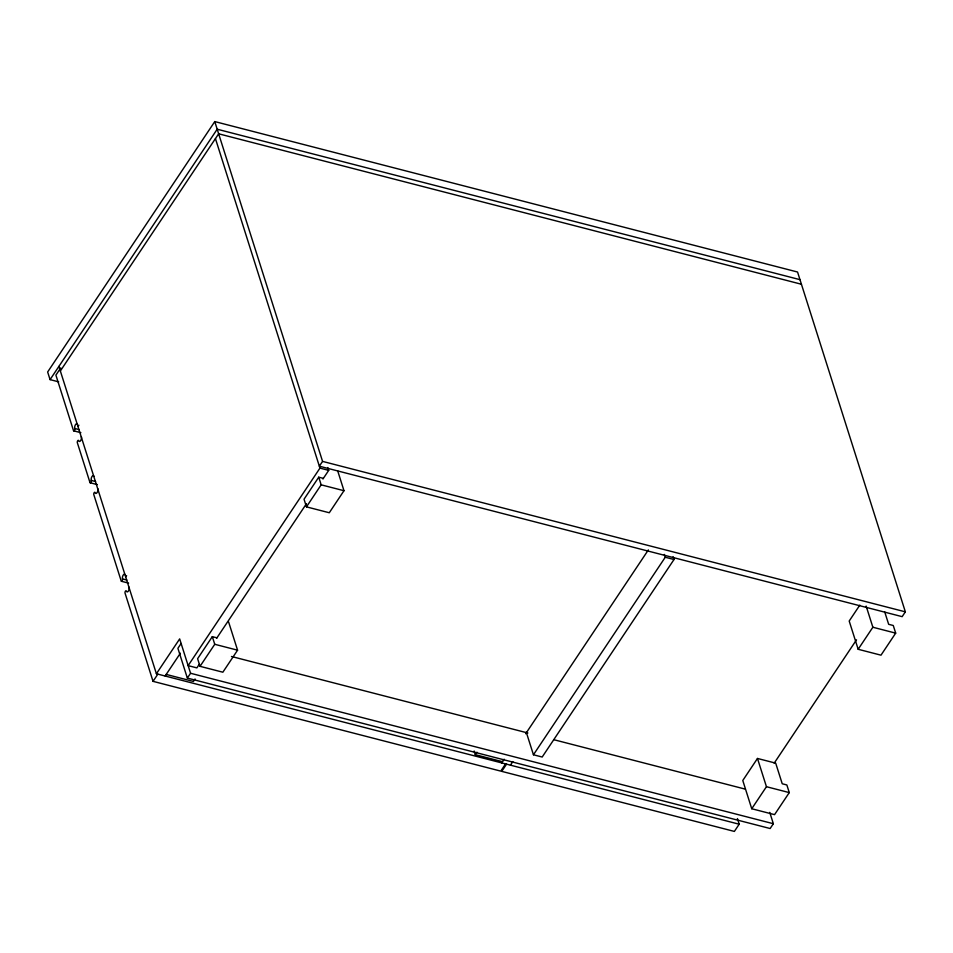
<?xml version="1.0" encoding="UTF-8"?>
<svg xmlns="http://www.w3.org/2000/svg" width="953" height="953" viewBox="0 0 953 953"><rect width="100%" height="100%" fill="white"/><g stroke="black" fill="none" stroke-linecap="round" stroke-linejoin="round"><path stroke-width="1.43" d="M214.77 121.579L322.567 461.395L319.35 466.196L902.146 616.651L905.35 611.838L797.554 272.022L214.77 121.579L47.65 371.992L50.068 379.628L58.705 381.855M50.068 379.628L217.189 129.215L799.972 279.658M60.718 367.929L55.905 375.137L73.464 430.506A1.418 0.667 -75.5 0 0 74.441 430.458A1.418 0.667 -75.5 0 0 74.799 428.493A2.835 1.322 -75.5 0 1 75.537 424.585A2.835 1.322 -75.5 0 1 77.479 424.49M60.349 370.991L218.642 133.801L801.425 284.244M78.086 426.396L78.885 425.193M125.808 576.839L126.606 575.636M506.555 764.163L501.743 771.37L734.37 831.421L739.183 824.214L156.399 673.759L179.664 638.903L190.564 673.271L187.348 678.083L770.143 828.526L773.348 823.714L769.75 812.373M505.578 763.901L500.766 771.12L153.04 681.347L157.853 674.14M181.118 643.489L177.901 648.302L187.348 678.083M165.143 676.022L180.379 653.186M215.438 138.602L319.958 468.114L188.134 665.635L196.878 667.886L199.356 664.193M216.939 637.843L212.316 636.652L197.616 658.69L200.035 666.326L222.859 672.21L237.571 650.184L228.601 621.928M323.353 478.382L318.743 477.191L304.031 499.229L306.461 506.865L329.285 512.75L343.985 490.712L337.719 470.937M216.653 638.26L306.461 503.696M322.936 479.014L328.702 470.365L327.808 467.542M200.035 666.326L214.747 644.288L212.316 636.652M306.461 506.865L321.161 484.827L318.743 477.191M195.055 678.965L193.399 681.443L166.203 674.414M502.505 761.697L475.309 754.681L476.953 752.215M501.695 762.9L504.149 759.231M525.675 733.739L648.362 549.905M510.439 765.164L512.845 761.554M673.104 556.671L674.009 559.506L542.186 757.027L533.442 754.776L665.265 557.243L664.36 554.42M757.48 758.457L742.78 780.495L751.738 808.74L774.563 814.636L789.275 792.598L786.856 784.962L782.234 783.771L775.694 763.15L757.48 758.457L766.45 786.713L751.738 808.74M859.82 605.119L849.194 621.034L858.165 649.279L880.989 655.176L895.689 633.137L893.271 625.502L888.661 624.31L884.729 611.945M774.181 763.174L856.521 639.797M858.165 649.279L872.865 627.241L866.146 606.06M322.567 461.395L905.35 611.838M319.958 468.114L328.702 470.365M665.265 557.243L674.009 559.506M321.161 484.827L343.985 490.712M872.865 627.241L895.689 633.137M74.799 428.493L79.111 429.612M73.703 430.839L80.886 432.698M93.954 476.417A2.835 1.322 -75.5 0 0 92.012 476.512A2.835 1.322 -75.5 0 0 91.274 480.419L95.586 481.539M90.178 482.766L97.361 484.624M125.2 574.921A2.835 1.322 -75.5 0 0 123.259 575.016A2.835 1.322 -75.5 0 0 122.52 578.936L126.832 580.043M121.424 581.282L128.607 583.129M214.747 644.288L237.571 650.184M766.45 786.713L789.275 792.598M231.472 656.486L527.902 733.012M553.812 739.695L745.198 789.108M190.564 673.271L773.348 823.714M737.396 818.567L739.183 824.214M526.294 732.261L533.442 754.776M474.141 751.012L475.309 754.681M58.895 366.405L156.399 673.759M153.04 681.347L125.057 593.159A1.418 0.667 -75.5 0 1 125.427 591.194A1.418 0.667 -75.5 0 1 126.404 591.146A2.835 1.322 -75.5 0 0 128.345 591.051A2.835 1.322 -75.5 0 0 129.072 587.143M91.274 480.419A1.418 0.667 -75.5 0 1 90.904 482.385A1.418 0.667 -75.5 0 1 89.939 482.432L77.336 442.716A1.418 0.667 -75.5 0 1 77.705 440.762A1.418 0.667 -75.5 0 1 78.682 440.715A2.835 1.322 -75.5 0 0 80.624 440.62A2.835 1.322 -75.5 0 0 81.35 436.712M122.52 578.936A1.418 0.667 -75.5 0 1 122.163 580.889A1.418 0.667 -75.5 0 1 121.186 580.937L93.811 494.643A1.418 0.667 -75.5 0 1 94.18 492.689A1.418 0.667 -75.5 0 1 95.145 492.641A2.835 1.322 -75.5 0 0 97.099 492.546A2.835 1.322 -75.5 0 0 97.825 488.639"/></g></svg>
